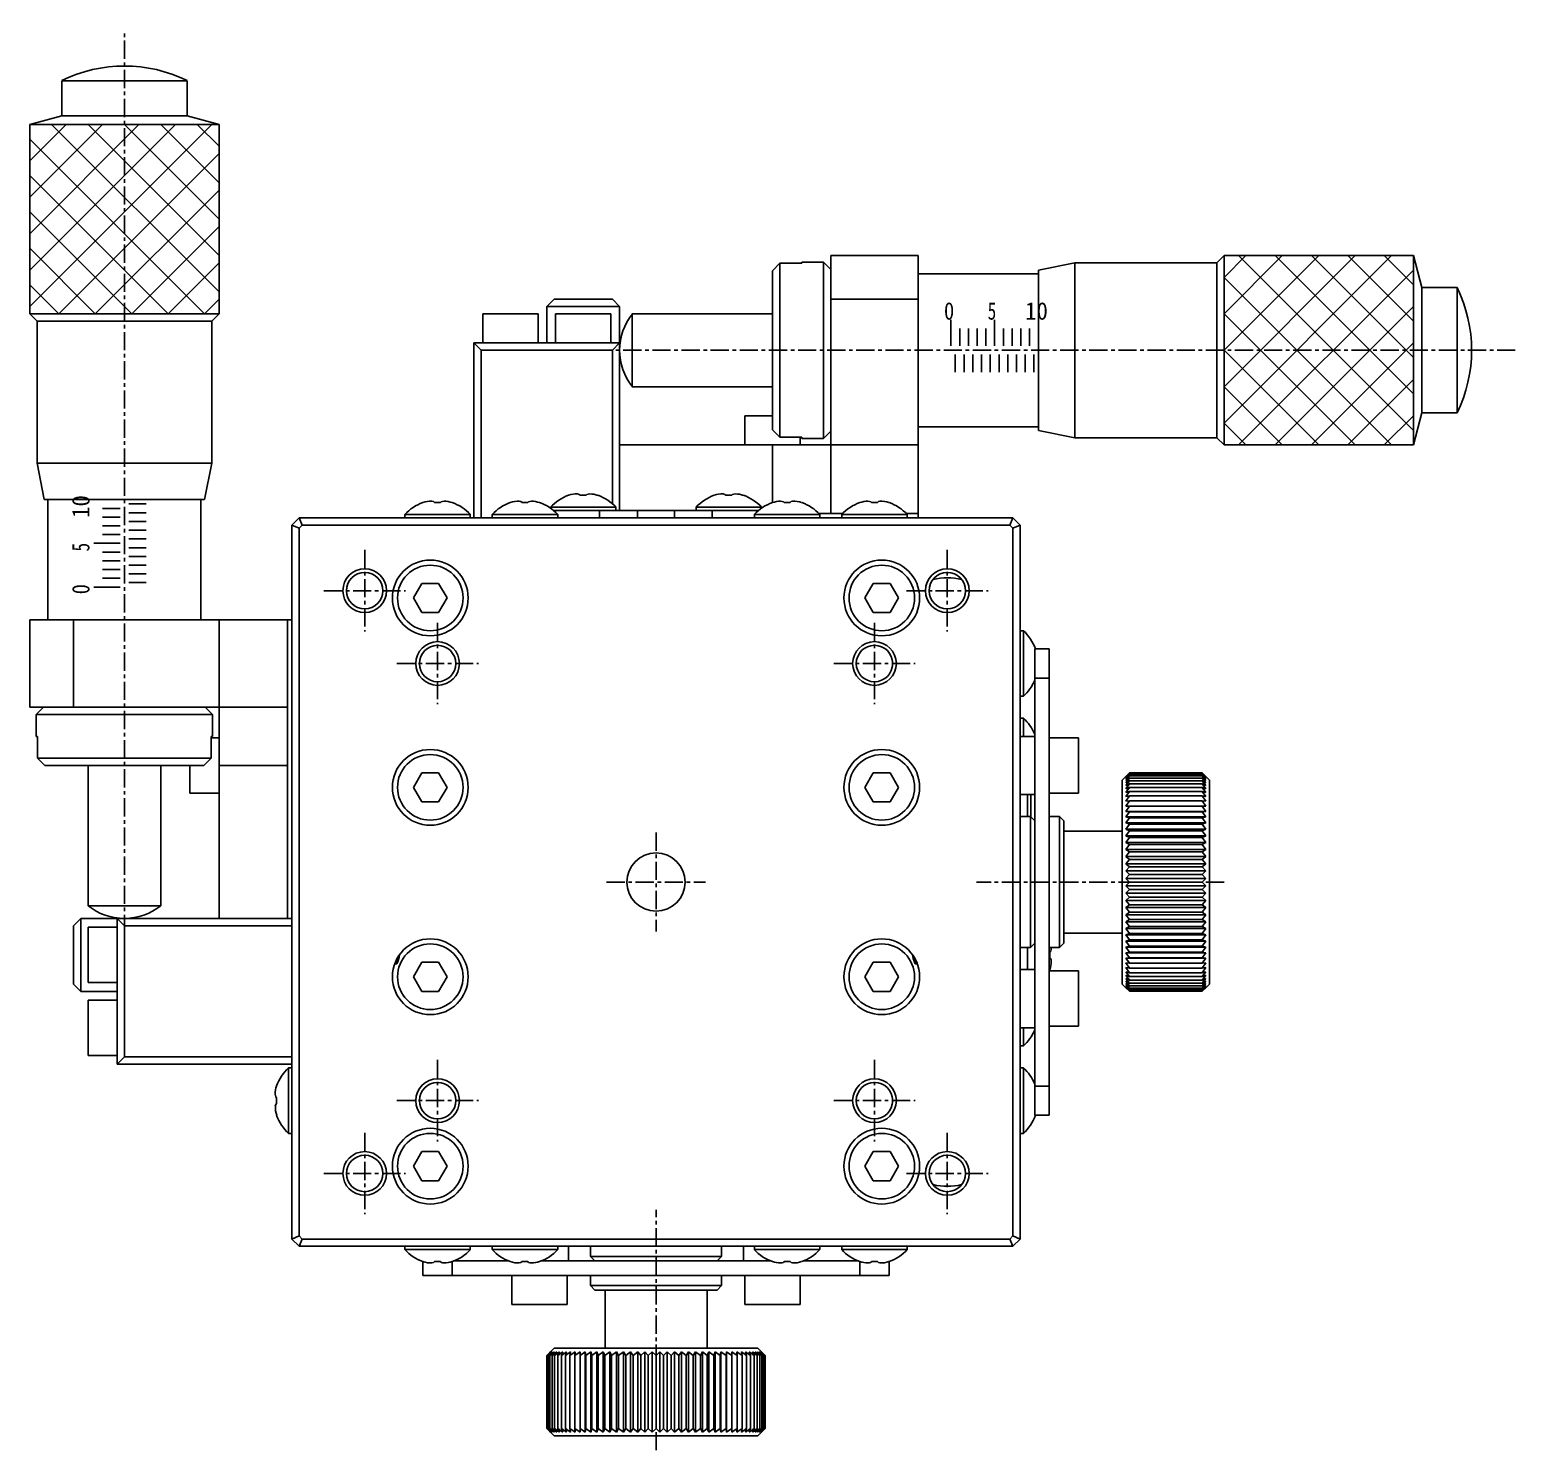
# Model space of a CAD drawing. Extents: x 52 to 451, y 54 to 360.
# Drawn here: x 174.2 to 276.2, y 137.2 to 234.7 of the extents above; entities that cross this region are included whole.
import ezdxf

# ---------------------------------------------------------------- set-up
doc = ezdxf.new("R2010")
doc.units = 0
doc.linetypes.add('CENTER', pattern=[2, 1.25, -0.25, 0.25, -0.25])
doc.layers.get('0').update_dxf_attribs({"linetype": 'CONTINUOUS'})
doc.layers.add('CENTER', color=1, linetype='CENTER')

msp = doc.modelspace()

# ---------------------------------------------------------------- linework, layer by layer
at = {"color": 7, "linetype": 'CONTINUOUS'}
for p, q in [((185.04, 231.16), (176.44, 231.16)), ((176.44, 228.75), (176.44, 231.16)), ((185.04, 231.16), (185.04, 228.75)), ((174.24, 228.16), (176.44, 228.75)), ((185.04, 228.75), (176.44, 228.75)), ((185.04, 228.75), (187.24, 228.16)), ((174.24, 215.16), (174.24, 228.16)), ((174.24, 228.16), (187.24, 228.16)), ((187.24, 228.16), (187.24, 215.16)), ((225.24, 218.12), (225.74, 218.63)), ((225.74, 206.69), (225.74, 218.63)), ((225.74, 218.63), (227.24, 218.63)), ((227.24, 218.71), (228.74, 218.71)), ((227.24, 218.63), (227.24, 218.71)), ((228.74, 206.61), (228.74, 218.71)), ((228.74, 218.71), (229.24, 218.21)), ((235.24, 219.16), (229.24, 219.16)), ((229.24, 219.16), (229.24, 216.16)), ((235.24, 216.16), (235.24, 219.16)), ((243.49, 218.16), (245.99, 218.66)), ((245.99, 218.66), (255.74, 218.66)), ((245.99, 206.66), (245.99, 218.66)), ((255.74, 218.66), (256.24, 219.16)), ((255.74, 206.66), (255.74, 218.66)), ((256.24, 206.16), (256.24, 219.16)), ((256.24, 219.16), (269.24, 219.16)), ((269.24, 219.16), (269.83, 216.96)), ((269.24, 219.16), (269.24, 206.16)), ((225.24, 207.2), (225.24, 218.12)), ((235.24, 217.91), (243.49, 217.91)), ((243.49, 207.16), (243.49, 218.16)), ((269.83, 208.36), (269.83, 216.96)), ((269.83, 216.96), (272.24, 216.96)), ((272.24, 208.36), (272.24, 216.96)), ((209.74, 215.66), (210.24, 216.16)), ((209.74, 215.66), (214.74, 215.66)), ((209.74, 215.66), (209.74, 213.16)), ((214.24, 216.16), (210.24, 216.16)), ((214.74, 215.66), (214.24, 216.16)), ((214.74, 213.16), (214.74, 215.66)), ((229.24, 216.16), (229.24, 206.16)), ((229.24, 216.16), (235.24, 216.16)), ((235.24, 216.16), (235.24, 206.16)), ((174.74, 214.66), (174.24, 215.16)), ((187.24, 215.16), (174.24, 215.16)), ((186.74, 214.66), (174.74, 214.66)), ((174.74, 204.91), (174.74, 214.66)), ((187.24, 215.16), (186.74, 214.66)), ((186.74, 214.66), (186.74, 204.91)), ((205.34, 215.16), (207.24, 215.16)), ((205.34, 213.16), (205.34, 215.16)), ((207.24, 215.16), (209.14, 215.16)), ((209.14, 215.16), (209.14, 213.16)), ((210.34, 215.16), (212.24, 215.16)), ((210.34, 213.16), (210.34, 215.16)), ((212.24, 215.16), (214.14, 215.16)), ((214.14, 215.16), (214.14, 213.16)), ((215.61, 210.16), (215.61, 215.16)), ((215.61, 215.16), (225.24, 215.16)), ((237.49, 212.96), (237.49, 214.76)), ((240.49, 212.96), (240.49, 214.76)), ((243.49, 212.96), (243.49, 214.76)), ((238.09, 212.96), (238.09, 214.16)), ((238.69, 212.96), (238.69, 214.16)), ((239.29, 212.96), (239.29, 214.16)), ((239.89, 212.96), (239.89, 214.16)), ((241.09, 212.96), (241.09, 214.16)), ((241.69, 212.96), (241.69, 214.16)), ((242.29, 212.96), (242.29, 214.16)), ((242.89, 212.96), (242.89, 214.16)), ((204.74, 213.16), (204.74, 201.16)), ((214.74, 213.16), (204.74, 213.16)), ((205.24, 212.66), (204.74, 213.16)), ((205.24, 201.16), (205.24, 212.66)), ((205.24, 212.66), (214.24, 212.66)), ((214.24, 212.66), (214.74, 213.16)), ((214.24, 212.66), (214.24, 202.13)), ((214.74, 201.66), (214.74, 213.16)), ((237.79, 211.16), (237.79, 212.36)), ((238.39, 211.16), (238.39, 212.36)), ((238.99, 211.16), (238.99, 212.36)), ((239.59, 211.16), (239.59, 212.36)), ((240.19, 211.16), (240.19, 212.36)), ((240.79, 211.16), (240.79, 212.36)), ((241.39, 211.16), (241.39, 212.36)), ((241.99, 211.16), (241.99, 212.36)), ((241.99, 211.16), (241.99, 212.36)), ((242.59, 211.16), (242.59, 212.36)), ((243.19, 211.16), (243.19, 212.36)), ((225.24, 210.16), (215.61, 210.16)), ((223.34, 208.16), (225.24, 208.16)), ((223.34, 206.16), (223.34, 208.16)), ((269.83, 208.36), (269.24, 206.16)), ((272.24, 208.36), (269.83, 208.36)), ((225.74, 206.69), (225.24, 207.2)), ((229.24, 207.11), (228.74, 206.61)), ((243.49, 207.41), (235.24, 207.41)), ((245.99, 206.66), (243.49, 207.16)), ((225.24, 206.16), (214.74, 206.16)), ((225.24, 206.16), (229.24, 206.16)), ((227.24, 206.69), (225.74, 206.69)), ((227.14, 206.69), (227.14, 206.16)), ((227.24, 206.61), (227.24, 206.69)), ((228.74, 206.61), (227.24, 206.61)), ((235.24, 206.16), (229.24, 206.16)), ((229.24, 206.16), (229.24, 201.46)), ((235.24, 201.46), (235.24, 206.16)), ((255.74, 206.66), (245.99, 206.66)), ((256.24, 206.16), (255.74, 206.66)), ((269.24, 206.16), (256.24, 206.16)), ((186.74, 204.91), (174.74, 204.91)), ((175.24, 202.41), (174.74, 204.91)), ((186.74, 204.91), (186.24, 202.41)), ((186.24, 202.41), (175.24, 202.41)), ((175.49, 194.16), (175.49, 202.41)), ((180.44, 202.41), (178.64, 202.41)), ((182.24, 202.11), (181.04, 202.11)), ((185.99, 202.41), (185.99, 194.16)), ((201.24, 202.21), (201.23, 202.21)), ((201.96, 202.27), (201.85, 202.3)), ((202.04, 202.21), (201.96, 202.27)), ((202.17, 202.21), (202.04, 202.21)), ((202.3, 202.21), (202.17, 202.21)), ((202.44, 202.21), (202.3, 202.21)), ((202.48, 202.26), (202.44, 202.21)), ((202.58, 202.29), (202.48, 202.26)), ((202.69, 202.3), (202.58, 202.29)), ((203.24, 202.21), (203.24, 202.21)), ((207.24, 202.21), (207.23, 202.21)), ((207.96, 202.27), (207.85, 202.3)), ((208.04, 202.21), (207.96, 202.27)), ((208.17, 202.21), (208.04, 202.21)), ((208.3, 202.21), (208.17, 202.21)), ((208.44, 202.21), (208.3, 202.21)), ((208.48, 202.26), (208.44, 202.21)), ((208.58, 202.29), (208.48, 202.26)), ((208.69, 202.3), (208.58, 202.29)), ((209.24, 202.21), (209.24, 202.21)), ((211.24, 202.71), (211.23, 202.71)), ((211.96, 202.77), (211.85, 202.8)), ((212.04, 202.71), (211.96, 202.77)), ((212.17, 202.71), (212.04, 202.71)), ((212.3, 202.71), (212.17, 202.71)), ((212.44, 202.71), (212.3, 202.71)), ((212.48, 202.76), (212.44, 202.71)), ((212.58, 202.79), (212.48, 202.76)), ((212.69, 202.8), (212.58, 202.79)), ((213.24, 202.71), (213.24, 202.71)), ((221.24, 202.71), (221.23, 202.71)), ((221.96, 202.77), (221.85, 202.8)), ((222.04, 202.71), (221.96, 202.77)), ((222.17, 202.71), (222.04, 202.71)), ((222.3, 202.71), (222.17, 202.71)), ((222.44, 202.71), (222.3, 202.71)), ((222.48, 202.76), (222.44, 202.71)), ((222.58, 202.79), (222.48, 202.76)), ((222.69, 202.8), (222.58, 202.79)), ((223.24, 202.71), (223.24, 202.71)), ((225.23, 202.21), (225.24, 202.21)), ((225.79, 202.3), (225.9, 202.29)), ((225.9, 202.29), (225.99, 202.26)), ((225.99, 202.26), (226.04, 202.21)), ((226.04, 202.21), (226.17, 202.21)), ((226.17, 202.21), (226.31, 202.21)), ((226.31, 202.21), (226.44, 202.21)), ((226.44, 202.21), (226.51, 202.27)), ((226.51, 202.27), (226.62, 202.3)), ((227.24, 202.21), (227.24, 202.21)), ((231.23, 202.21), (231.24, 202.21)), ((231.79, 202.3), (231.9, 202.29)), ((231.9, 202.29), (231.99, 202.26)), ((231.99, 202.26), (232.04, 202.21)), ((232.04, 202.21), (232.17, 202.21)), ((232.17, 202.21), (232.31, 202.21)), ((232.31, 202.21), (232.44, 202.21)), ((232.44, 202.21), (232.51, 202.27)), ((232.51, 202.27), (232.62, 202.3)), ((233.24, 202.21), (233.24, 202.21)), ((180.44, 201.81), (179.24, 201.81)), ((180.44, 201.21), (179.24, 201.21)), ((182.24, 201.51), (181.04, 201.51)), ((192.74, 201.16), (192.24, 200.66)), ((241.74, 201.16), (192.74, 201.16)), ((192.94, 200.66), (192.74, 201.16)), ((204.49, 201.39), (199.99, 201.39)), ((199.99, 201.16), (199.99, 201.39)), ((204.49, 201.39), (204.49, 201.16)), ((210.49, 201.39), (205.99, 201.39)), ((205.99, 201.16), (205.99, 201.39)), ((214.49, 201.89), (209.99, 201.89)), ((209.99, 201.83), (209.99, 201.89)), ((213.37, 201.66), (210.21, 201.66)), ((210.49, 201.39), (210.49, 201.16)), ((215.97, 201.66), (213.37, 201.66)), ((214.49, 201.89), (214.49, 201.66)), ((218.51, 201.66), (215.97, 201.66)), ((221.1, 201.66), (218.51, 201.66)), ((224.49, 201.89), (219.99, 201.89)), ((219.99, 201.66), (219.99, 201.89)), ((224.27, 201.66), (221.1, 201.66)), ((223.99, 201.39), (228.49, 201.39)), ((223.99, 201.16), (223.99, 201.39)), ((224.49, 201.89), (224.49, 201.83)), ((229.24, 201.46), (228.42, 201.46)), ((228.49, 201.39), (228.49, 201.16)), ((230.05, 201.46), (229.24, 201.46)), ((229.99, 201.16), (229.99, 201.39)), ((229.99, 201.39), (234.49, 201.39)), ((235.24, 201.46), (234.42, 201.46)), ((234.49, 201.39), (234.49, 201.16)), ((235.24, 201.46), (235.24, 201.16)), ((241.74, 201.16), (241.53, 200.66)), ((242.24, 200.66), (241.74, 201.16)), ((180.44, 200.61), (179.24, 200.61)), ((180.44, 200.01), (179.24, 200.01)), ((182.24, 200.91), (181.04, 200.91)), ((182.24, 200.91), (181.04, 200.91)), ((182.24, 200.31), (181.04, 200.31)), ((192.24, 200.66), (192.24, 173.16)), ((192.74, 200.45), (192.24, 200.66)), ((192.74, 200.45), (192.94, 200.66)), ((192.74, 151.87), (192.74, 200.45)), ((192.94, 200.66), (241.53, 200.66)), ((241.53, 200.66), (241.74, 200.45)), ((242.24, 200.66), (241.74, 200.45)), ((241.74, 200.45), (241.74, 151.87)), ((242.24, 151.66), (242.24, 200.66)), ((180.44, 199.41), (178.64, 199.41)), ((182.24, 199.71), (181.04, 199.71)), ((182.24, 199.11), (181.04, 199.11)), ((180.44, 198.81), (179.24, 198.81)), ((180.44, 198.21), (179.24, 198.21)), ((182.24, 198.51), (181.04, 198.51)), ((182.24, 197.91), (181.04, 197.91)), ((180.44, 197.61), (179.24, 197.61)), ((180.44, 197.01), (179.24, 197.01)), ((182.24, 197.31), (181.04, 197.31)), ((180.44, 196.41), (178.64, 196.41)), ((182.24, 196.71), (181.04, 196.71)), ((201.16, 196.66), (200.58, 195.66)), ((202.31, 196.66), (201.16, 196.66)), ((202.89, 195.66), (202.31, 196.66)), ((232.16, 196.66), (231.58, 195.66)), ((233.31, 196.66), (232.16, 196.66)), ((233.89, 195.66), (233.31, 196.66)), ((200.58, 195.66), (201.16, 194.66)), ((202.31, 194.66), (202.89, 195.66)), ((231.58, 195.66), (232.16, 194.66)), ((233.31, 194.66), (233.89, 195.66)), ((177.24, 194.16), (174.24, 194.16)), ((174.24, 194.16), (174.24, 188.16)), ((177.24, 194.16), (187.24, 194.16)), ((177.24, 188.16), (177.24, 194.16)), ((187.24, 194.16), (187.24, 188.16)), ((191.94, 194.16), (187.24, 194.16)), ((191.94, 194.16), (191.94, 188.16)), ((191.94, 194.16), (192.24, 194.16)), ((201.16, 194.66), (202.31, 194.66)), ((232.16, 194.66), (233.31, 194.66)), ((242.24, 193.41), (242.47, 193.41)), ((242.47, 188.91), (242.47, 193.41)), ((243.24, 192.16), (243.24, 190.16)), ((243.24, 192.16), (244.24, 192.16)), ((243.28, 192.16), (243.29, 192.17)), ((244.24, 192.16), (244.24, 190.16)), ((243.24, 190.16), (243.24, 162.16)), ((244.24, 190.16), (244.24, 162.16)), ((242.47, 188.91), (242.24, 188.91)), ((174.24, 188.16), (177.24, 188.16)), ((174.69, 187.66), (175.19, 188.16)), ((177.24, 188.16), (187.24, 188.16)), ((186.29, 188.16), (186.79, 187.66)), ((187.24, 188.16), (191.94, 188.16)), ((187.24, 184.16), (187.24, 188.16)), ((191.94, 188.16), (191.94, 184.16)), ((186.79, 187.66), (174.69, 187.66)), ((174.69, 186.16), (174.69, 187.66)), ((186.79, 187.66), (186.79, 186.16)), ((242.24, 187.41), (242.47, 187.41)), ((242.47, 186.16), (242.47, 187.41)), ((174.77, 186.16), (174.69, 186.16)), ((174.77, 184.66), (174.77, 186.16)), ((186.7, 186.16), (186.7, 184.66)), ((186.79, 186.16), (186.7, 186.16)), ((186.7, 186.06), (187.24, 186.06)), ((242.24, 186.16), (243.24, 186.16)), ((244.24, 186.06), (246.24, 186.06)), ((246.24, 186.06), (246.24, 184.16)), ((186.7, 184.66), (174.77, 184.66)), ((175.28, 184.16), (174.77, 184.66)), ((186.7, 184.66), (186.2, 184.16)), ((186.2, 184.16), (175.28, 184.16)), ((178.24, 174.54), (178.24, 184.16)), ((183.24, 184.16), (183.24, 174.54)), ((185.24, 182.26), (185.24, 184.16)), ((187.24, 184.16), (187.24, 173.66)), ((191.94, 173.66), (191.94, 184.16)), ((201.16, 183.66), (200.58, 182.66)), ((202.31, 183.66), (201.16, 183.66)), ((202.89, 182.66), (202.31, 183.66)), ((232.16, 183.66), (231.58, 182.66)), ((233.31, 183.66), (232.16, 183.66)), ((233.89, 182.66), (233.31, 183.66)), ((246.24, 184.16), (246.24, 182.26)), ((249.74, 183.66), (249.49, 183.41)), ((249.49, 183.39), (249.74, 183.66)), ((249.74, 183.62), (249.49, 183.39)), ((249.49, 183.34), (249.74, 183.62)), ((254.74, 183.66), (249.74, 183.66)), ((254.74, 183.62), (249.74, 183.62)), ((254.74, 183.66), (254.99, 183.39)), ((254.99, 183.41), (254.74, 183.66)), ((254.74, 183.62), (254.99, 183.34)), ((254.99, 183.39), (254.74, 183.62)), ((200.58, 182.66), (201.16, 181.66)), ((202.31, 181.66), (202.89, 182.66)), ((231.58, 182.66), (232.16, 181.66)), ((233.31, 181.66), (233.89, 182.66)), ((249.24, 183.16), (249.49, 183.41)), ((249.24, 176.16), (249.24, 183.16)), ((249.74, 183.55), (249.49, 183.34)), ((249.49, 183.25), (249.74, 183.55)), ((249.74, 183.44), (249.49, 183.25)), ((249.49, 183.13), (249.74, 183.44)), ((249.74, 183.29), (249.49, 183.13)), ((249.49, 182.97), (249.74, 183.29)), ((249.74, 183.11), (249.49, 182.97)), ((249.49, 182.79), (249.74, 183.11)), ((249.74, 182.9), (249.49, 182.79)), ((249.49, 182.56), (249.74, 182.9)), ((249.74, 182.66), (249.49, 182.56)), ((249.49, 182.31), (249.74, 182.66)), ((254.74, 183.55), (249.74, 183.55)), ((254.74, 183.44), (249.74, 183.44)), ((254.74, 183.29), (249.74, 183.29)), ((254.74, 183.11), (249.74, 183.11)), ((254.74, 182.9), (249.74, 182.9)), ((254.74, 182.66), (249.74, 182.66)), ((254.74, 183.55), (254.99, 183.25)), ((254.99, 183.34), (254.74, 183.55)), ((254.74, 183.44), (254.99, 183.13)), ((254.99, 183.25), (254.74, 183.44)), ((254.74, 183.29), (254.99, 182.97)), ((254.99, 183.13), (254.74, 183.29)), ((254.74, 183.11), (254.99, 182.79)), ((254.99, 182.97), (254.74, 183.11)), ((254.74, 182.9), (254.99, 182.56)), ((254.99, 182.79), (254.74, 182.9)), ((254.74, 182.66), (254.99, 182.31)), ((254.99, 182.56), (254.74, 182.66)), ((254.99, 183.41), (255.24, 183.16)), ((255.24, 176.16), (255.24, 183.16)), ((187.24, 182.26), (185.24, 182.26)), ((201.16, 181.66), (202.31, 181.66)), ((232.16, 181.66), (233.31, 181.66)), ((243.24, 182.16), (242.24, 182.16)), ((242.74, 180.66), (242.74, 182.16)), ((242.97, 180.63), (242.97, 182.16)), ((246.24, 182.26), (244.24, 182.26)), ((249.74, 182.38), (249.49, 182.31)), ((249.49, 182.03), (249.74, 182.38)), ((249.74, 182.07), (249.49, 182.03)), ((249.49, 181.72), (249.74, 182.07)), ((249.74, 181.73), (249.49, 181.72)), ((249.49, 181.38), (249.74, 181.73)), ((254.74, 182.38), (249.74, 182.38)), ((254.74, 182.07), (249.74, 182.07)), ((254.74, 181.73), (249.74, 181.73)), ((254.74, 182.38), (254.99, 182.03)), ((254.99, 182.31), (254.74, 182.38)), ((254.74, 182.07), (254.99, 181.72)), ((254.99, 182.03), (254.74, 182.07)), ((254.74, 181.73), (254.99, 181.38)), ((254.99, 181.72), (254.74, 181.73)), ((242.24, 180.66), (242.94, 180.66)), ((242.94, 180.66), (242.94, 171.66)), ((242.94, 180.66), (243.24, 180.36)), ((244.24, 180.66), (244.94, 180.66)), ((244.94, 180.66), (244.94, 171.66)), ((244.94, 180.66), (245.24, 180.36)), ((254.99, 181.38), (249.49, 181.38)), ((249.74, 181.37), (249.49, 181.38)), ((249.49, 181.01), (249.74, 181.37)), ((249.74, 180.98), (249.49, 181.01)), ((254.99, 181.01), (249.49, 181.01)), ((249.49, 180.63), (249.74, 180.98)), ((254.99, 180.63), (249.49, 180.63)), ((249.74, 180.57), (249.49, 180.63)), ((249.49, 180.22), (249.74, 180.57)), ((254.74, 181.37), (249.74, 181.37)), ((254.74, 180.98), (249.74, 180.98)), ((254.74, 180.57), (249.74, 180.57)), ((254.99, 181.38), (254.74, 181.37)), ((254.74, 181.37), (254.99, 181.01)), ((254.99, 181.01), (254.74, 180.98)), ((254.74, 180.98), (254.99, 180.63)), ((254.99, 180.63), (254.74, 180.57)), ((254.74, 180.57), (254.99, 180.22)), ((245.24, 171.96), (245.24, 180.36)), ((245.24, 179.66), (249.24, 179.66)), ((254.99, 180.22), (249.49, 180.22)), ((249.74, 180.14), (249.49, 180.22)), ((249.49, 179.79), (249.74, 180.14)), ((254.99, 179.79), (249.49, 179.79)), ((249.74, 179.68), (249.49, 179.79)), ((249.49, 179.34), (249.74, 179.68)), ((254.74, 180.14), (249.74, 180.14)), ((254.74, 179.68), (249.74, 179.68)), ((254.99, 180.22), (254.74, 180.14)), ((254.74, 180.14), (254.99, 179.79)), ((254.99, 179.79), (254.74, 179.68)), ((254.74, 179.68), (254.99, 179.34)), ((254.99, 179.34), (249.49, 179.34)), ((249.74, 179.21), (249.49, 179.34)), ((249.49, 178.88), (249.74, 179.21)), ((254.99, 178.88), (249.49, 178.88)), ((249.74, 178.73), (249.49, 178.88)), ((249.49, 178.4), (249.74, 178.73)), ((254.74, 179.21), (249.74, 179.21)), ((254.74, 178.73), (249.74, 178.73)), ((254.99, 179.34), (254.74, 179.21)), ((254.74, 179.21), (254.99, 178.88)), ((254.99, 178.88), (254.74, 178.73)), ((254.74, 178.73), (254.99, 178.4)), ((254.99, 178.4), (249.49, 178.4)), ((249.74, 178.23), (249.49, 178.4)), ((249.49, 177.92), (249.74, 178.23)), ((254.99, 177.92), (249.49, 177.92)), ((249.74, 177.72), (249.49, 177.92)), ((249.49, 177.42), (249.74, 177.72)), ((254.74, 178.23), (249.74, 178.23)), ((254.74, 177.72), (249.74, 177.72)), ((254.99, 178.4), (254.74, 178.23)), ((254.74, 178.23), (254.99, 177.92)), ((254.99, 177.92), (254.74, 177.72)), ((254.74, 177.72), (254.99, 177.42)), ((254.99, 177.42), (249.49, 177.42)), ((249.74, 177.2), (249.49, 177.42)), ((249.49, 176.92), (249.74, 177.2)), ((254.99, 176.92), (249.49, 176.92)), ((249.74, 176.68), (249.49, 176.92)), ((249.49, 176.41), (249.74, 176.68)), ((254.74, 177.2), (249.74, 177.2)), ((254.74, 176.68), (249.74, 176.68)), ((254.99, 177.42), (254.74, 177.2)), ((254.74, 177.2), (254.99, 176.92)), ((254.99, 176.92), (254.74, 176.68)), ((254.74, 176.68), (254.99, 176.41)), ((249.24, 169.16), (249.24, 176.16)), ((254.99, 176.41), (249.49, 176.41)), ((249.74, 176.16), (249.49, 176.41)), ((249.49, 175.91), (249.74, 176.16)), ((254.99, 175.91), (249.49, 175.91)), ((249.74, 175.64), (249.49, 175.91)), ((249.49, 175.4), (249.74, 175.64)), ((254.74, 176.16), (249.74, 176.16)), ((254.74, 175.64), (249.74, 175.64)), ((254.99, 176.41), (254.74, 176.16)), ((254.74, 176.16), (254.99, 175.91)), ((254.99, 175.91), (254.74, 175.64)), ((254.74, 175.64), (254.99, 175.4)), ((255.24, 169.16), (255.24, 176.16)), ((183.24, 174.54), (178.24, 174.54)), ((254.99, 175.4), (249.49, 175.4)), ((249.74, 175.12), (249.49, 175.4)), ((249.49, 174.9), (249.74, 175.12)), ((254.99, 174.9), (249.49, 174.9)), ((249.74, 174.6), (249.49, 174.9)), ((249.49, 174.41), (249.74, 174.6)), ((254.74, 175.12), (249.74, 175.12)), ((254.74, 174.6), (249.74, 174.6)), ((254.99, 175.4), (254.74, 175.12)), ((254.74, 175.12), (254.99, 174.9)), ((254.99, 174.9), (254.74, 174.6)), ((254.74, 174.6), (254.99, 174.41)), ((177.74, 173.66), (177.24, 173.16)), ((177.74, 168.66), (177.74, 173.66)), ((180.24, 173.66), (177.74, 173.66)), ((180.24, 173.66), (180.24, 163.66)), ((192.24, 173.66), (180.24, 173.66)), ((180.74, 173.16), (180.24, 173.66)), ((254.99, 174.41), (249.49, 174.41)), ((249.74, 174.09), (249.49, 174.41)), ((249.49, 173.92), (249.74, 174.09)), ((254.99, 173.92), (249.49, 173.92)), ((249.74, 173.6), (249.49, 173.92)), ((249.49, 173.44), (249.74, 173.6)), ((254.99, 173.44), (249.49, 173.44)), ((249.74, 173.11), (249.49, 173.44)), ((254.74, 174.09), (249.74, 174.09)), ((254.74, 173.6), (249.74, 173.6)), ((254.99, 174.41), (254.74, 174.09)), ((254.74, 174.09), (254.99, 173.92)), ((254.99, 173.92), (254.74, 173.6)), ((254.74, 173.6), (254.99, 173.44)), ((254.99, 173.44), (254.74, 173.11)), ((177.24, 173.16), (177.24, 169.16)), ((178.24, 173.06), (180.24, 173.06)), ((178.24, 171.16), (178.24, 173.06)), ((180.74, 164.16), (180.74, 173.16)), ((180.74, 173.16), (192.24, 173.16)), ((192.24, 173.16), (192.24, 164.16)), ((192.24, 173.16), (192.24, 164.16)), ((249.24, 172.66), (245.24, 172.66)), ((249.49, 172.98), (249.74, 173.11)), ((254.99, 172.98), (249.49, 172.98)), ((249.74, 172.64), (249.49, 172.98)), ((249.49, 172.54), (249.74, 172.64)), ((254.99, 172.54), (249.49, 172.54)), ((249.74, 172.19), (249.49, 172.54)), ((254.74, 173.11), (249.74, 173.11)), ((254.74, 172.64), (249.74, 172.64)), ((254.74, 173.11), (254.99, 172.98)), ((254.99, 172.98), (254.74, 172.64)), ((254.74, 172.64), (254.99, 172.54)), ((254.99, 172.54), (254.74, 172.19)), ((242.94, 171.66), (242.24, 171.66)), ((242.74, 170.16), (242.74, 171.66)), ((243.24, 171.96), (242.94, 171.66)), ((244.94, 171.66), (244.24, 171.66)), ((244.28, 171.36), (244.35, 171.44)), ((244.29, 171.23), (244.28, 171.36)), ((244.35, 171.44), (244.37, 171.54)), ((244.37, 171.54), (244.38, 171.66)), ((245.24, 171.96), (244.94, 171.66)), ((249.49, 172.11), (249.74, 172.19)), ((254.99, 172.11), (249.49, 172.11)), ((249.74, 171.75), (249.49, 172.11)), ((249.49, 171.7), (249.74, 171.75)), ((254.99, 171.7), (249.49, 171.7)), ((249.74, 171.34), (249.49, 171.7)), ((254.74, 172.19), (249.74, 172.19)), ((254.74, 171.75), (249.74, 171.75)), ((254.74, 172.19), (254.99, 172.11)), ((254.99, 172.11), (254.74, 171.75)), ((254.74, 171.75), (254.99, 171.7)), ((254.99, 171.7), (254.74, 171.34)), ((178.24, 169.26), (178.24, 171.16)), ((199.29, 170.54), (199.44, 170.54)), ((199.44, 170.54), (199.44, 170.87)), ((201.16, 170.66), (200.58, 169.66)), ((202.31, 170.66), (201.16, 170.66)), ((202.89, 169.66), (202.31, 170.66)), ((232.16, 170.66), (231.58, 169.66)), ((233.31, 170.66), (232.16, 170.66)), ((233.89, 169.66), (233.31, 170.66)), ((234.86, 171.16), (234.87, 171.05)), ((235.04, 170.87), (235.04, 170.54)), ((235.04, 170.54), (235.19, 170.54)), ((244.28, 170.96), (244.29, 171.1)), ((244.33, 170.92), (244.28, 170.96)), ((244.29, 171.1), (244.29, 171.23)), ((244.37, 170.82), (244.33, 170.92)), ((244.38, 170.71), (244.37, 170.82)), ((249.49, 171.31), (249.74, 171.34)), ((254.99, 171.31), (249.49, 171.31)), ((249.74, 170.95), (249.49, 171.31)), ((249.49, 170.94), (249.74, 170.95)), ((254.99, 170.94), (249.49, 170.94)), ((249.74, 170.59), (249.49, 170.94)), ((249.49, 170.61), (249.74, 170.59)), ((249.74, 170.25), (249.49, 170.61)), ((254.74, 171.34), (249.74, 171.34)), ((254.74, 170.95), (249.74, 170.95)), ((254.74, 170.59), (249.74, 170.59)), ((254.74, 171.34), (254.99, 171.31)), ((254.99, 171.31), (254.74, 170.95)), ((254.74, 170.95), (254.99, 170.94)), ((254.99, 170.94), (254.74, 170.59)), ((254.99, 170.61), (254.74, 170.25)), ((254.74, 170.59), (254.99, 170.61)), ((200.58, 169.66), (201.16, 168.66)), ((202.31, 168.66), (202.89, 169.66)), ((231.58, 169.66), (232.16, 168.66)), ((233.31, 168.66), (233.89, 169.66)), ((242.24, 170.16), (243.24, 170.16)), ((244.24, 170.06), (246.24, 170.06)), ((244.29, 170.15), (244.28, 170.16)), ((246.24, 170.06), (246.24, 168.16)), ((249.49, 170.29), (249.74, 170.25)), ((249.74, 169.94), (249.49, 170.29)), ((249.49, 170.01), (249.74, 169.94)), ((249.74, 169.67), (249.49, 170.01)), ((249.49, 169.76), (249.74, 169.67)), ((249.74, 169.42), (249.49, 169.76)), ((249.49, 169.54), (249.74, 169.42)), ((249.74, 169.21), (249.49, 169.54)), ((249.49, 169.35), (249.74, 169.21)), ((249.74, 169.03), (249.49, 169.35)), ((254.74, 170.25), (249.74, 170.25)), ((254.74, 169.94), (249.74, 169.94)), ((254.74, 169.67), (249.74, 169.67)), ((254.74, 169.42), (249.74, 169.42)), ((254.99, 170.29), (254.74, 169.94)), ((254.74, 170.25), (254.99, 170.29)), ((254.99, 170.01), (254.74, 169.67)), ((254.74, 169.94), (254.99, 170.01)), ((254.99, 169.76), (254.74, 169.42)), ((254.74, 169.67), (254.99, 169.76)), ((254.99, 169.54), (254.74, 169.21)), ((254.74, 169.42), (254.99, 169.54)), ((254.99, 169.35), (254.74, 169.03)), ((254.74, 169.21), (254.99, 169.35)), ((177.74, 168.66), (177.24, 169.16)), ((177.74, 168.66), (180.24, 168.66)), ((180.24, 169.26), (178.24, 169.26)), ((201.16, 168.66), (202.31, 168.66)), ((232.16, 168.66), (233.31, 168.66)), ((249.49, 168.91), (249.24, 169.16)), ((249.49, 169.19), (249.74, 169.03)), ((249.74, 168.88), (249.49, 169.19)), ((249.49, 169.07), (249.74, 168.88)), ((249.74, 168.77), (249.49, 169.07)), ((249.49, 168.98), (249.74, 168.77)), ((249.74, 168.7), (249.49, 168.98)), ((249.49, 168.93), (249.74, 168.7)), ((249.74, 168.67), (249.49, 168.93)), ((249.49, 168.91), (249.74, 168.67)), ((254.74, 169.21), (249.74, 169.21)), ((254.74, 169.03), (249.74, 169.03)), ((254.74, 168.88), (249.74, 168.88)), ((254.74, 168.77), (249.74, 168.77)), ((254.74, 168.7), (249.74, 168.7)), ((254.74, 168.67), (249.74, 168.67)), ((254.99, 169.19), (254.74, 168.88)), ((254.74, 169.03), (254.99, 169.19)), ((254.99, 169.07), (254.74, 168.77)), ((254.74, 168.88), (254.99, 169.07)), ((254.99, 168.98), (254.74, 168.7)), ((254.74, 168.77), (254.99, 168.98)), ((254.99, 168.93), (254.74, 168.67)), ((254.74, 168.7), (254.99, 168.93)), ((254.74, 168.67), (254.99, 168.91)), ((255.24, 169.16), (254.99, 168.91)), ((178.24, 166.16), (178.24, 168.06)), ((178.24, 168.06), (180.24, 168.06)), ((246.24, 168.16), (246.24, 166.26)), ((246.24, 166.26), (244.24, 166.26)), ((178.24, 164.26), (178.24, 166.16)), ((243.24, 166.16), (242.24, 166.16)), ((242.47, 166.16), (242.47, 164.91)), ((180.24, 164.26), (178.24, 164.26)), ((242.47, 164.91), (242.24, 164.91)), ((180.74, 164.16), (180.24, 163.66)), ((180.24, 163.66), (192.24, 163.66)), ((192.24, 164.16), (180.74, 164.16)), ((192.01, 163.41), (192.24, 163.41)), ((192.01, 163.41), (192.01, 158.91)), ((192.24, 164.16), (192.24, 151.66)), ((242.24, 163.41), (242.47, 163.41)), ((242.47, 163.41), (242.47, 158.91)), ((191.09, 161.61), (191.11, 161.5)), ((191.11, 161.5), (191.14, 161.41)), ((191.14, 161.41), (191.19, 161.36)), ((191.19, 162.17), (191.19, 162.16)), ((191.19, 161.36), (191.19, 161.22)), ((191.19, 161.22), (191.19, 161.09)), ((243.24, 162.16), (243.24, 160.16)), ((244.24, 162.16), (244.24, 160.16)), ((191.13, 160.89), (191.1, 160.78)), ((191.19, 160.96), (191.13, 160.89)), ((191.19, 161.09), (191.19, 160.96)), ((191.19, 160.16), (191.19, 160.15)), ((243.24, 160.16), (244.24, 160.16)), ((243.28, 160.16), (243.29, 160.15)), ((192.24, 158.91), (192.01, 158.91)), ((242.47, 158.91), (242.24, 158.91)), ((201.16, 157.66), (200.58, 156.66)), ((202.31, 157.66), (201.16, 157.66)), ((202.89, 156.66), (202.31, 157.66)), ((232.16, 157.66), (231.58, 156.66)), ((233.31, 157.66), (232.16, 157.66)), ((233.89, 156.66), (233.31, 157.66)), ((200.58, 156.66), (201.16, 155.66)), ((202.31, 155.66), (202.89, 156.66)), ((231.58, 156.66), (232.16, 155.66)), ((233.31, 155.66), (233.89, 156.66)), ((201.16, 155.66), (202.31, 155.66)), ((232.16, 155.66), (233.31, 155.66)), ((192.74, 151.87), (192.24, 151.66)), ((192.24, 151.66), (192.74, 151.16)), ((192.94, 151.66), (192.74, 151.87)), ((192.94, 151.66), (192.74, 151.16)), ((192.74, 151.16), (241.74, 151.16)), ((241.53, 151.66), (192.94, 151.66)), ((199.99, 150.93), (199.99, 151.16)), ((204.49, 151.16), (204.49, 150.93)), ((205.99, 150.93), (205.99, 151.16)), ((210.49, 151.16), (210.49, 150.93)), ((211.24, 151.16), (211.24, 150.16)), ((212.74, 150.46), (212.74, 151.16)), ((221.74, 151.16), (221.74, 150.46)), ((223.24, 150.16), (223.24, 151.16)), ((223.99, 150.93), (223.99, 151.16)), ((228.49, 151.16), (228.49, 150.93)), ((229.99, 150.93), (229.99, 151.16)), ((234.49, 151.16), (234.49, 150.93)), ((241.74, 151.87), (241.53, 151.66)), ((241.74, 151.16), (241.53, 151.66)), ((242.24, 151.66), (241.74, 151.87)), ((241.74, 151.16), (242.24, 151.66)), ((204.49, 150.93), (199.99, 150.93)), ((201.24, 150.12), (201.23, 150.11)), ((201.24, 150.12), (201.24, 149.16)), ((201.96, 150.05), (201.85, 150.02)), ((202.04, 150.12), (201.96, 150.05)), ((202.17, 150.11), (202.04, 150.12)), ((202.3, 150.11), (202.17, 150.11)), ((202.44, 150.12), (202.3, 150.11)), ((202.48, 150.06), (202.44, 150.12)), ((202.58, 150.03), (202.48, 150.06)), ((202.69, 150.02), (202.58, 150.03)), ((203.24, 150.11), (203.24, 150.12)), ((207.1, 150.16), (203.37, 150.16)), ((210.49, 150.93), (205.99, 150.93)), ((207.24, 150.12), (207.23, 150.11)), ((207.96, 150.05), (207.85, 150.02)), ((208.04, 150.12), (207.96, 150.05)), ((208.17, 150.11), (208.04, 150.12)), ((208.3, 150.11), (208.17, 150.11)), ((208.44, 150.12), (208.3, 150.11)), ((208.48, 150.06), (208.44, 150.12)), ((208.58, 150.03), (208.48, 150.06)), ((208.69, 150.02), (208.58, 150.03)), ((209.24, 150.11), (209.24, 150.12)), ((225.1, 150.16), (209.37, 150.16)), ((221.74, 150.46), (212.74, 150.46)), ((213.04, 150.16), (212.74, 150.46)), ((221.74, 150.46), (221.44, 150.16)), ((223.99, 150.93), (228.49, 150.93)), ((225.23, 150.11), (225.24, 150.12)), ((225.79, 150.02), (225.9, 150.03)), ((225.9, 150.03), (225.99, 150.06)), ((225.99, 150.06), (226.04, 150.12)), ((226.04, 150.12), (226.17, 150.11)), ((226.17, 150.11), (226.31, 150.11)), ((226.31, 150.11), (226.44, 150.12)), ((226.44, 150.12), (226.51, 150.05)), ((226.51, 150.05), (226.62, 150.02)), ((227.24, 150.12), (227.24, 150.11)), ((231.1, 150.16), (227.37, 150.16)), ((229.99, 150.93), (234.49, 150.93)), ((231.23, 150.11), (231.24, 150.12)), ((231.79, 150.02), (231.9, 150.03)), ((231.9, 150.03), (231.99, 150.06)), ((231.99, 150.06), (232.04, 150.12)), ((232.04, 150.12), (232.17, 150.11)), ((232.17, 150.11), (232.31, 150.11)), ((232.31, 150.11), (232.44, 150.12)), ((232.44, 150.12), (232.51, 150.05)), ((232.51, 150.05), (232.62, 150.02)), ((233.24, 150.12), (233.24, 149.16)), ((233.24, 150.12), (233.24, 150.11)), ((203.24, 149.16), (201.24, 149.16)), ((231.24, 149.16), (203.24, 149.16)), ((207.34, 147.16), (207.34, 149.16)), ((211.14, 149.16), (211.14, 147.16)), ((212.74, 148.46), (212.74, 149.16)), ((221.74, 149.16), (221.74, 148.46)), ((223.34, 147.16), (223.34, 149.16)), ((227.14, 149.16), (227.14, 147.16)), ((233.24, 149.16), (231.24, 149.16)), ((221.74, 148.46), (212.74, 148.46)), ((213.04, 148.16), (212.74, 148.46)), ((213.04, 148.16), (221.44, 148.16)), ((213.74, 144.16), (213.74, 148.16)), ((220.74, 148.16), (220.74, 144.16)), ((221.74, 148.46), (221.44, 148.16)), ((211.14, 147.16), (207.34, 147.16)), ((227.14, 147.16), (223.34, 147.16)), ((209.74, 143.66), (210, 143.91)), ((209.99, 143.91), (209.74, 143.66)), ((209.78, 143.66), (210.06, 143.91)), ((210, 143.91), (209.78, 143.66)), ((209.85, 143.66), (210.14, 143.91)), ((210.06, 143.91), (209.85, 143.66)), ((209.96, 143.66), (210.27, 143.91)), ((210.14, 143.91), (209.96, 143.66)), ((209.99, 143.91), (210.24, 144.16)), ((210.1, 143.66), (210.42, 143.91)), ((210.27, 143.91), (210.1, 143.66)), ((210.24, 144.16), (217.24, 144.16)), ((210.28, 143.66), (210.61, 143.91)), ((210.42, 143.91), (210.28, 143.66)), ((210.5, 143.66), (210.83, 143.91)), ((210.61, 143.91), (210.5, 143.66)), ((210.74, 143.66), (211.09, 143.91)), ((210.83, 143.91), (210.74, 143.66)), ((211.02, 143.66), (211.37, 143.91)), ((211.09, 143.91), (211.02, 143.66)), ((211.33, 143.66), (211.68, 143.91)), ((211.37, 143.91), (211.33, 143.66)), ((211.66, 143.66), (212.02, 143.91)), ((211.68, 143.91), (211.66, 143.66)), ((212.02, 138.41), (212.02, 143.91)), ((212.02, 143.91), (212.03, 143.66)), ((212.03, 143.66), (212.38, 143.91)), ((212.38, 138.41), (212.38, 143.91)), ((212.38, 143.91), (212.42, 143.66)), ((212.42, 143.66), (212.77, 143.91)), ((212.77, 138.41), (212.77, 143.91)), ((212.77, 143.91), (212.83, 143.66)), ((212.83, 143.66), (213.18, 143.91)), ((213.18, 138.41), (213.18, 143.91)), ((213.18, 143.91), (213.26, 143.66)), ((213.26, 143.66), (213.61, 143.91)), ((213.61, 138.41), (213.61, 143.91)), ((213.61, 143.91), (213.72, 143.66)), ((213.72, 143.66), (214.06, 143.91)), ((214.06, 138.41), (214.06, 143.91)), ((214.06, 143.91), (214.19, 143.66)), ((214.19, 143.66), (214.52, 143.91)), ((214.52, 138.41), (214.52, 143.91)), ((214.52, 143.91), (214.67, 143.66)), ((214.67, 143.66), (215, 143.91)), ((215, 138.41), (215, 143.91)), ((215, 143.91), (215.17, 143.66)), ((215.17, 143.66), (215.48, 143.91)), ((215.48, 138.41), (215.48, 143.91)), ((215.48, 143.91), (215.68, 143.66)), ((215.68, 143.66), (215.98, 143.91)), ((215.98, 138.41), (215.98, 143.91)), ((215.98, 143.91), (216.19, 143.66)), ((216.19, 143.66), (216.48, 143.91)), ((216.48, 138.41), (216.48, 143.91)), ((216.48, 143.91), (216.71, 143.66)), ((216.71, 143.66), (216.98, 143.91)), ((216.98, 143.91), (217.24, 143.66)), ((216.98, 138.41), (216.98, 143.91)), ((217.24, 144.16), (224.24, 144.16)), ((217.24, 143.66), (217.49, 143.91)), ((217.49, 143.91), (217.76, 143.66)), ((217.49, 138.41), (217.49, 143.91)), ((217.76, 143.66), (218, 143.91)), ((218, 138.41), (218, 143.91)), ((218, 143.91), (218.28, 143.66)), ((218.28, 143.66), (218.5, 143.91)), ((218.5, 138.41), (218.5, 143.91)), ((218.5, 143.91), (218.8, 143.66)), ((218.8, 143.66), (218.99, 143.91)), ((218.99, 138.41), (218.99, 143.91)), ((218.99, 143.91), (219.3, 143.66)), ((219.3, 143.66), (219.48, 143.91)), ((219.48, 138.41), (219.48, 143.91)), ((219.48, 143.91), (219.8, 143.66)), ((219.8, 143.66), (219.95, 143.91)), ((219.95, 143.91), (220.29, 143.66)), ((219.95, 138.41), (219.95, 143.91)), ((220.29, 143.66), (220.42, 143.91)), ((220.42, 138.41), (220.42, 143.91)), ((220.42, 143.91), (220.76, 143.66)), ((220.76, 143.66), (220.86, 143.91)), ((220.86, 138.41), (220.86, 143.91)), ((220.86, 143.91), (221.21, 143.66)), ((221.21, 143.66), (221.29, 143.91)), ((221.29, 138.41), (221.29, 143.91)), ((221.29, 143.91), (221.65, 143.66)), ((221.65, 143.66), (221.7, 143.91)), ((221.7, 138.41), (221.7, 143.91)), ((221.7, 143.91), (222.06, 143.66)), ((222.06, 143.66), (222.09, 143.91)), ((222.09, 138.41), (222.09, 143.91)), ((222.09, 143.91), (222.45, 143.66)), ((222.45, 138.41), (222.45, 143.91)), ((222.45, 143.91), (222.81, 143.66)), ((222.45, 143.66), (222.45, 143.91)), ((222.79, 143.91), (223.15, 143.66)), ((222.81, 143.66), (222.79, 143.91)), ((223.1, 143.91), (223.45, 143.66)), ((223.15, 143.66), (223.1, 143.91)), ((223.39, 143.91), (223.73, 143.66)), ((223.45, 143.66), (223.39, 143.91)), ((223.64, 143.91), (223.98, 143.66)), ((223.73, 143.66), (223.64, 143.91)), ((223.86, 143.91), (224.19, 143.66)), ((223.98, 143.66), (223.86, 143.91)), ((224.05, 143.91), (224.37, 143.66)), ((224.19, 143.66), (224.05, 143.91)), ((224.21, 143.91), (224.51, 143.66)), ((224.37, 143.66), (224.21, 143.91)), ((224.24, 144.16), (224.49, 143.91)), ((224.33, 143.91), (224.62, 143.66)), ((224.51, 143.66), (224.33, 143.91)), ((224.42, 143.91), (224.7, 143.66)), ((224.62, 143.66), (224.42, 143.91)), ((224.47, 143.91), (224.73, 143.66)), ((224.7, 143.66), (224.47, 143.91)), ((224.73, 143.66), (224.49, 143.91)), ((209.74, 138.66), (209.74, 143.66)), ((209.78, 138.66), (209.78, 143.66)), ((209.85, 138.66), (209.85, 143.66)), ((209.96, 138.66), (209.96, 143.66)), ((210.1, 138.66), (210.1, 143.66)), ((210.28, 138.66), (210.28, 143.66)), ((210.5, 138.66), (210.5, 143.66)), ((210.74, 138.66), (210.74, 143.66)), ((211.02, 138.66), (211.02, 143.66)), ((211.33, 138.66), (211.33, 143.66)), ((211.66, 138.66), (211.66, 143.66)), ((212.03, 138.66), (212.03, 143.66)), ((212.42, 138.66), (212.42, 143.66)), ((212.83, 138.66), (212.83, 143.66)), ((213.26, 138.66), (213.26, 143.66)), ((213.72, 138.66), (213.72, 143.66)), ((214.19, 138.66), (214.19, 143.66)), ((214.67, 138.66), (214.67, 143.66)), ((215.17, 138.66), (215.17, 143.66)), ((215.68, 138.66), (215.68, 143.66)), ((216.19, 138.66), (216.19, 143.66)), ((216.71, 138.66), (216.71, 143.66)), ((217.24, 138.66), (217.24, 143.66)), ((217.76, 138.66), (217.76, 143.66)), ((218.28, 138.66), (218.28, 143.66)), ((218.8, 138.66), (218.8, 143.66)), ((219.3, 138.66), (219.3, 143.66)), ((219.8, 138.66), (219.8, 143.66)), ((220.29, 138.66), (220.29, 143.66)), ((220.76, 138.66), (220.76, 143.66)), ((221.21, 138.66), (221.21, 143.66)), ((221.65, 138.66), (221.65, 143.66)), ((222.06, 138.66), (222.06, 143.66)), ((222.45, 138.66), (222.45, 143.66)), ((222.81, 138.66), (222.81, 143.66)), ((223.15, 138.66), (223.15, 143.66)), ((223.45, 138.66), (223.45, 143.66)), ((223.73, 138.66), (223.73, 143.66)), ((223.98, 138.66), (223.98, 143.66)), ((224.19, 138.66), (224.19, 143.66)), ((224.37, 138.66), (224.37, 143.66)), ((224.51, 138.66), (224.51, 143.66)), ((224.62, 138.66), (224.62, 143.66)), ((224.7, 138.66), (224.7, 143.66)), ((224.73, 138.66), (224.73, 143.66)), ((209.74, 138.66), (209.99, 138.41)), ((210, 138.41), (209.74, 138.66)), ((209.78, 138.66), (210, 138.41)), ((210.06, 138.41), (209.78, 138.66)), ((209.85, 138.66), (210.06, 138.41)), ((210.14, 138.41), (209.85, 138.66)), ((209.96, 138.66), (210.14, 138.41)), ((210.27, 138.41), (209.96, 138.66)), ((210.24, 138.16), (209.99, 138.41)), ((210.1, 138.66), (210.27, 138.41)), ((210.42, 138.41), (210.1, 138.66)), ((210.24, 138.16), (217.24, 138.16)), ((210.61, 138.41), (210.28, 138.66)), ((210.28, 138.66), (210.42, 138.41)), ((210.5, 138.66), (210.61, 138.41)), ((210.83, 138.41), (210.5, 138.66)), ((210.74, 138.66), (210.83, 138.41)), ((211.09, 138.41), (210.74, 138.66)), ((211.02, 138.66), (211.09, 138.41)), ((211.37, 138.41), (211.02, 138.66)), ((211.33, 138.66), (211.37, 138.41)), ((211.68, 138.41), (211.33, 138.66)), ((211.66, 138.66), (211.68, 138.41)), ((212.02, 138.41), (211.66, 138.66)), ((212.03, 138.66), (212.02, 138.41)), ((212.38, 138.41), (212.03, 138.66)), ((212.42, 138.66), (212.38, 138.41)), ((212.77, 138.41), (212.42, 138.66)), ((212.83, 138.66), (212.77, 138.41)), ((213.18, 138.41), (212.83, 138.66)), ((213.26, 138.66), (213.18, 138.41)), ((213.61, 138.41), (213.26, 138.66)), ((213.72, 138.66), (213.61, 138.41)), ((214.06, 138.41), (213.72, 138.66)), ((214.19, 138.66), (214.06, 138.41)), ((214.52, 138.41), (214.19, 138.66)), ((214.67, 138.66), (214.52, 138.41)), ((215, 138.41), (214.67, 138.66)), ((215.17, 138.66), (215, 138.41)), ((215.48, 138.41), (215.17, 138.66)), ((215.68, 138.66), (215.48, 138.41)), ((215.98, 138.41), (215.68, 138.66)), ((216.19, 138.66), (215.98, 138.41)), ((216.48, 138.41), (216.19, 138.66)), ((216.71, 138.66), (216.48, 138.41)), ((216.98, 138.41), (216.71, 138.66)), ((217.24, 138.66), (216.98, 138.41)), ((217.49, 138.41), (217.24, 138.66)), ((217.24, 138.16), (224.24, 138.16)), ((217.76, 138.66), (217.49, 138.41)), ((218, 138.41), (217.76, 138.66)), ((218.28, 138.66), (218, 138.41)), ((218.5, 138.41), (218.28, 138.66)), ((218.8, 138.66), (218.5, 138.41)), ((218.99, 138.41), (218.8, 138.66)), ((219.3, 138.66), (218.99, 138.41)), ((219.48, 138.41), (219.3, 138.66)), ((219.8, 138.66), (219.48, 138.41)), ((219.95, 138.41), (219.8, 138.66)), ((220.29, 138.66), (219.95, 138.41)), ((220.42, 138.41), (220.29, 138.66)), ((220.76, 138.66), (220.42, 138.41)), ((220.86, 138.41), (220.76, 138.66)), ((221.21, 138.66), (220.86, 138.41)), ((221.29, 138.41), (221.21, 138.66)), ((221.65, 138.66), (221.29, 138.41)), ((221.7, 138.41), (221.65, 138.66)), ((222.06, 138.66), (221.7, 138.41)), ((222.09, 138.41), (222.06, 138.66)), ((222.45, 138.66), (222.09, 138.41)), ((222.45, 138.41), (222.45, 138.66)), ((222.81, 138.66), (222.45, 138.41)), ((222.79, 138.41), (222.81, 138.66)), ((223.15, 138.66), (222.79, 138.41)), ((223.1, 138.41), (223.15, 138.66)), ((223.45, 138.66), (223.1, 138.41)), ((223.39, 138.41), (223.45, 138.66)), ((223.73, 138.66), (223.39, 138.41)), ((223.64, 138.41), (223.73, 138.66)), ((223.98, 138.66), (223.64, 138.41)), ((223.86, 138.41), (223.98, 138.66)), ((224.19, 138.66), (223.86, 138.41)), ((224.05, 138.41), (224.19, 138.66)), ((224.37, 138.66), (224.05, 138.41)), ((224.21, 138.41), (224.37, 138.66)), ((224.51, 138.66), (224.21, 138.41)), ((224.49, 138.41), (224.24, 138.16)), ((224.33, 138.41), (224.51, 138.66)), ((224.62, 138.66), (224.33, 138.41)), ((224.42, 138.41), (224.62, 138.66)), ((224.7, 138.66), (224.42, 138.41)), ((224.47, 138.41), (224.7, 138.66)), ((224.73, 138.66), (224.47, 138.41)), ((224.49, 138.41), (224.73, 138.66))]:
    msp.add_line(p, q, dxfattribs=at)
at = {"color": 3, "linetype": 'CONTINUOUS'}
for p, q in [((187.24, 228.16), (174.24, 228.16)), ((174.24, 215.16), (174.24, 228.16)), ((174.24, 225.66), (176.74, 228.16)), ((174.24, 223.16), (179.24, 228.16)), ((174.24, 220.66), (181.74, 228.16)), ((174.24, 218.16), (184.24, 228.16)), ((174.24, 215.66), (186.74, 228.16)), ((175.74, 228.16), (187.24, 216.66)), ((178.24, 228.16), (187.24, 219.16)), ((180.74, 228.16), (187.24, 221.66)), ((183.24, 228.16), (187.24, 224.16)), ((185.74, 228.16), (187.24, 226.66)), ((187.24, 228.16), (187.24, 215.16)), ((174.24, 227.16), (186.24, 215.16)), ((176.24, 215.16), (187.24, 226.16)), ((174.24, 224.66), (183.74, 215.16)), ((178.74, 215.16), (187.24, 223.66)), ((174.24, 222.16), (181.24, 215.16)), ((181.24, 215.16), (187.24, 221.16)), ((174.24, 219.66), (178.74, 215.16)), ((183.74, 215.16), (187.24, 218.66)), ((256.24, 206.16), (256.24, 219.16)), ((256.24, 219.16), (269.24, 219.16)), ((256.24, 217.66), (257.74, 219.16)), ((256.24, 215.16), (260.24, 219.16)), ((256.24, 212.66), (262.74, 219.16)), ((256.24, 210.16), (265.24, 219.16)), ((256.24, 207.66), (267.74, 219.16)), ((257.24, 219.16), (269.24, 207.16)), ((259.74, 219.16), (269.24, 209.66)), ((262.24, 219.16), (269.24, 212.16)), ((264.74, 219.16), (269.24, 214.66)), ((267.24, 219.16), (269.24, 217.16)), ((269.24, 206.16), (269.24, 219.16)), ((256.24, 217.66), (267.74, 206.16)), ((257.24, 206.16), (269.24, 218.16)), ((174.24, 217.16), (176.24, 215.16)), ((186.24, 215.16), (187.24, 216.16)), ((259.74, 206.16), (269.24, 215.66)), ((187.24, 215.16), (174.24, 215.16)), ((256.24, 215.16), (265.24, 206.16)), ((256.24, 212.66), (262.74, 206.16)), ((262.24, 206.16), (269.24, 213.16)), ((256.24, 210.16), (260.24, 206.16)), ((264.74, 206.16), (269.24, 210.66)), ((267.24, 206.16), (269.24, 208.16)), ((256.24, 207.66), (257.74, 206.16)), ((225.24, 206.16), (225.24, 202.21)), ((269.24, 206.16), (256.24, 206.16)), ((213.37, 201.66), (213.37, 201.16)), ((215.97, 201.16), (215.97, 201.66)), ((218.51, 201.66), (218.51, 201.16)), ((221.1, 201.16), (221.1, 201.66)), ((243.24, 190.16), (244.24, 190.16)), ((187.24, 184.16), (191.94, 184.16)), ((243.24, 162.16), (244.24, 162.16)), ((203.24, 150.12), (203.24, 149.16)), ((231.24, 150.12), (231.24, 149.16))]:
    msp.add_line(p, q, dxfattribs=at)
at = {"color": 7, "linetype": 'CONTINUOUS'}
for centre, radius in [((201.74, 195.66), 2.6), ((201.74, 195.66), 2.25), ((232.74, 195.66), 2.6), ((232.74, 195.66), 2.25), ((197.24, 196.16), 1.25), ((237.24, 196.16), 1.25), ((202.24, 191.16), 1.25), ((232.24, 191.16), 1.25), ((201.74, 182.66), 2.6), ((201.74, 182.66), 2.25), ((232.74, 182.66), 2.6), ((232.74, 182.66), 2.25), ((217.24, 176.16), 2), ((201.74, 169.66), 2.6), ((201.74, 169.66), 2.25), ((232.74, 169.66), 2.6), ((232.74, 169.66), 2.25), ((202.24, 161.16), 1.25), ((232.24, 161.16), 1.25), ((201.74, 156.66), 2.6), ((232.74, 156.66), 2.6), ((201.74, 156.66), 2.25), ((232.74, 156.66), 2.25), ((197.24, 156.16), 1.25), ((237.24, 156.16), 1.25)]:
    msp.add_circle(centre, radius, dxfattribs=at)
at = {"color": 3, "linetype": 'CONTINUOUS'}
for centre in [(197.24, 196.16), (237.24, 196.16), (202.24, 191.16), (232.24, 191.16), (202.24, 161.16), (232.24, 161.16), (197.24, 156.16), (237.24, 156.16)]:
    msp.add_circle(centre, 1.5, dxfattribs=at)
at = {"color": 7, "linetype": 'CONTINUOUS'}
for centre, radius, start, end in [((180.74, 222.42), 9.75, 63.8162, 116.1838), ((263.49, 212.66), 9.75, 333.8162, 26.1838), ((218.74, 212.66), 4, 141.3178, 180), ((218.74, 212.66), 4, 180, 218.6822), ((202.24, 199.33), 3.05, 109.2796, 137.5641), ((201.77, 200.75), 1.55, 86.9177, 110.1569), ((202.68, 200.65), 1.65, 70.139, 89.6525), ((202.24, 199.33), 3.05, 42.4359, 70.7204), ((208.24, 199.33), 3.05, 109.2796, 137.5641), ((207.77, 200.75), 1.55, 86.9177, 110.1569), ((208.68, 200.65), 1.65, 70.139, 89.6525), ((208.24, 199.33), 3.05, 42.4359, 70.7204), ((212.24, 199.83), 3.05, 109.2796, 137.5641), ((211.77, 201.25), 1.55, 86.9177, 110.1569), ((212.68, 201.15), 1.65, 70.139, 89.6525), ((212.24, 199.83), 3.05, 42.4359, 70.7204), ((222.24, 199.83), 3.05, 109.2796, 137.5641), ((221.77, 201.25), 1.55, 86.9177, 110.1569), ((222.68, 201.15), 1.65, 70.139, 89.6525), ((222.24, 199.83), 3.05, 42.4359, 70.7204), ((226.24, 199.33), 3.05, 109.2796, 137.5641), ((225.8, 200.65), 1.65, 90.3475, 109.861), ((226.7, 200.75), 1.55, 69.8431, 93.0823), ((226.24, 199.33), 3.05, 42.4359, 70.7204), ((232.24, 199.33), 3.05, 109.2796, 137.5641), ((231.8, 200.65), 1.65, 90.3475, 109.861), ((232.7, 200.75), 1.55, 69.8431, 93.0823), ((232.24, 199.33), 3.05, 42.4359, 70.7204), ((240.41, 191.16), 3.05, 19.2796, 47.5641), ((240.41, 191.16), 3.05, 312.4359, 338.0838), ((240.41, 185.16), 3.05, 21.9162, 47.5641), ((180.74, 177.66), 4, 231.3178, 270), ((180.74, 177.66), 4, 270, 308.6822), ((198.1, 171.25), 1.52, 332.1395, 356.6484), ((236.76, 171.38), 1.92, 189.8037, 206.0152), ((242.73, 170.72), 1.65, 340.139, 359.6525), ((241.41, 171.16), 3.05, 338.0838, 340.7204), ((240.41, 167.16), 3.05, 312.4359, 338.0838), ((194.07, 161.16), 3.05, 132.4359, 160.7204), ((240.41, 161.16), 3.05, 21.9162, 47.5641), ((192.74, 161.6), 1.65, 160.139, 179.6525), ((192.65, 160.69), 1.55, 176.9177, 200.1569), ((194.07, 161.16), 3.05, 199.2796, 227.5641), ((240.41, 161.16), 3.05, 312.4359, 340.7204), ((202.24, 152.99), 3.05, 222.4359, 250.7204), ((201.77, 151.57), 1.55, 249.8431, 273.0823), ((202.68, 151.67), 1.65, 270.3475, 289.861), ((202.24, 152.99), 3.05, 289.2796, 317.5641), ((208.24, 152.99), 3.05, 222.4359, 250.7204), ((207.77, 151.57), 1.55, 249.8431, 273.0823), ((208.68, 151.67), 1.65, 270.3475, 289.861), ((208.24, 152.99), 3.05, 289.2796, 317.5641), ((226.24, 152.99), 3.05, 222.4359, 250.7204), ((225.8, 151.67), 1.65, 250.139, 269.6525), ((226.7, 151.57), 1.55, 266.9177, 290.1569), ((226.24, 152.99), 3.05, 289.2796, 317.5641), ((232.24, 152.99), 3.05, 222.4359, 250.7204), ((231.8, 151.67), 1.65, 250.139, 269.6525), ((232.7, 151.57), 1.55, 266.9177, 290.1569), ((232.24, 152.99), 3.05, 289.2796, 317.5641)]:
    msp.add_arc(centre, radius, start, end, dxfattribs=at)
at = {"color": 3, "linetype": 'CONTINUOUS'}
for centre, start, end in [((237.24, 192.63), 77.0924, 102.9076), ((237.24, 159.69), 257.0924, 282.9076)]:
    msp.add_arc(centre, 4.41, start, end, dxfattribs=at)
at = {"layer": 'CENTER', "color": 1, "linetype": 'CENTER'}
for p, q in [((180.74, 168.66), (180.74, 234.66)), ((276.24, 212.66), (209.24, 212.66)), ((197.24, 198.96), (197.24, 193.36)), ((237.24, 198.96), (237.24, 193.36)), ((194.44, 196.16), (200.04, 196.16)), ((234.44, 196.16), (240.04, 196.16)), ((202.24, 193.96), (202.24, 188.36)), ((232.24, 193.96), (232.24, 188.36)), ((199.44, 191.16), (205.04, 191.16)), ((229.44, 191.16), (235.04, 191.16)), ((217.24, 179.56), (217.24, 172.76)), ((213.84, 176.16), (220.64, 176.16)), ((256.24, 176.16), (239.24, 176.16)), ((202.24, 163.96), (202.24, 158.36)), ((232.24, 163.96), (232.24, 158.36)), ((199.44, 161.16), (205.04, 161.16)), ((229.44, 161.16), (235.04, 161.16)), ((197.24, 158.96), (197.24, 153.36)), ((237.24, 158.96), (237.24, 153.36)), ((194.44, 156.16), (200.04, 156.16)), ((234.44, 156.16), (240.04, 156.16)), ((217.24, 137.16), (217.24, 153.66))]:
    msp.add_line(p, q, dxfattribs=at)

# ---------------------------------------------------------------- texts
at = {"color": 7, "linetype": 'CONTINUOUS'}
for s, width, p in [('0', 0.864, (237.01, 214.76)), ('5', 0.72, (240.01, 214.76)), ('10', 0.96, (242.58, 214.76))]:
    msp.add_text(s, height=1.2, dxfattribs=dict(at, width=width)).set_placement(p)
for s, width, p in [('10', 0.96, (178.34, 201.15)), ('5', 0.72, (178.34, 198.85)), ('0', 0.86, (178.34, 195.91))]:
    msp.add_text(s, height=1.2, rotation=90, dxfattribs=dict(at, width=width)).set_placement(p)

doc.saveas('drawing.dxf')
